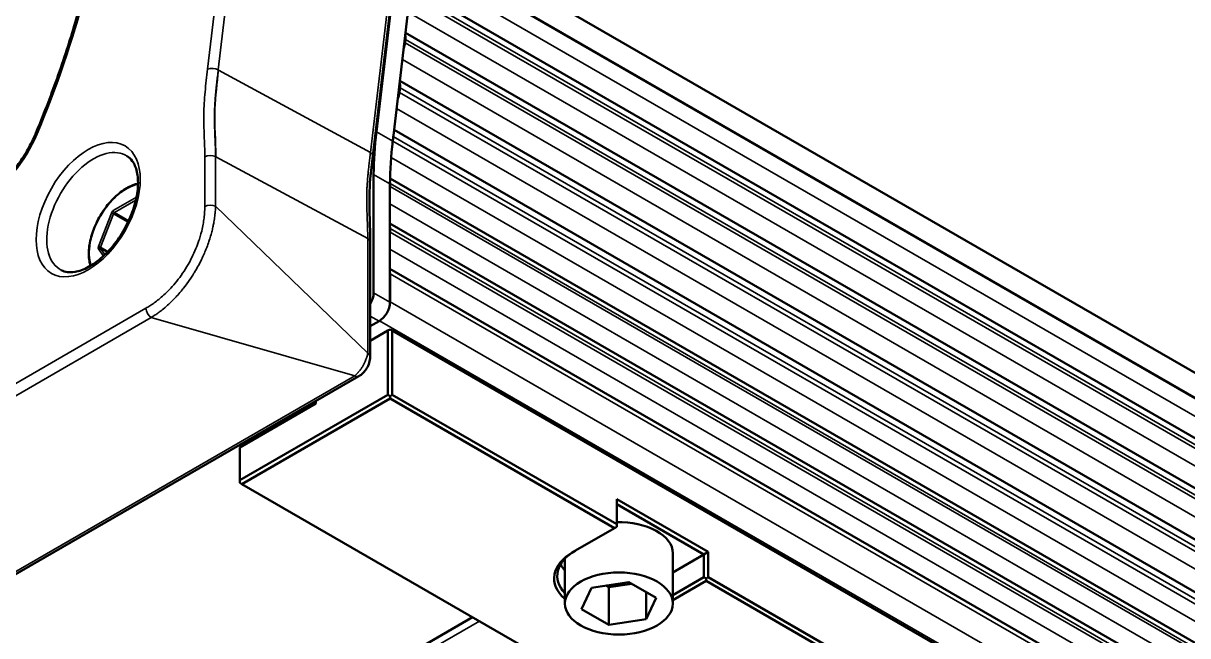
# Model space of a CAD drawing. Header units: millimetres. Extents: x 0 to 3000, y 0 to 3000.
# Drawn here: x 1969.5 to 2045.1, y 885.4 to 925.2 of the extents above; entities that cross this region are included whole.
import ezdxf

# ---------------------------------------------------------------- set-up
doc = ezdxf.new("R2010")
doc.units = ezdxf.units.MM
doc.layers.add('Visible (ANSI)', color=7, linetype='Continuous', lineweight=50)
doc.layers.add('Visible Narrow (ANSI)', color=7, linetype='Continuous', lineweight=35)

msp = doc.modelspace()

# ---------------------------------------------------------------- linework, layer by layer
at = {"layer": 'Visible (ANSI)'}
for p, q in [((1994.4075, 934.7684), (1992.4374, 918.1505)), ((1993.498, 917.5381), (1995.4682, 934.1561)), ((1993.876, 930.6036), (1992.2146, 916.5906)), ((1997.3616, 930.3287), (2703.0542, 522.8969)), ((2701.8845, 521.9415), (1996.1919, 929.3733)), ((2701.5361, 519.5313), (1994.6941, 927.6267)), ((2701.233, 516.448), (1994.3325, 924.5771)), ((2700.8872, 513.3193), (1993.9632, 921.462)), ((2700.4517, 510.1614), (1993.5849, 918.2711)), ((1993.5394, 917.8438), (1993.5041, 917.546)), ((1992.2606, 915.3783), (1992.2606, 907.6936)), ((2700.2323, 506.9877), (1993.3261, 915.1202)), ((1993.3212, 914.7659), (1993.3212, 907.0812)), ((1993.3273, 914.7901), (1993.3273, 914.5904)), ((2700.2323, 504.0721), (1993.3212, 912.2074)), ((1993.3273, 911.8744), (1993.3273, 911.6406)), ((1981.4621, 910.7224), (1981.4621, 910.7224)), ((1992.0384, 911.01), (1992.0372, 903.5587)), ((2700.2323, 501.1222), (1993.3212, 909.2575)), ((1993.3273, 908.9246), (1993.3273, 907.1185)), ((1979.5496, 907.5558), (1979.5496, 907.5558)), ((1979.6428, 907.6615), (1979.6428, 907.6615)), ((1979.6615, 907.683), (1979.6614, 907.6829)), ((1992.6154, 905.8572), (1992.0375, 905.5236)), ((1993.3276, 905.3224), (1993.1861, 905.2407)), ((1993.469, 905.2407), (1993.3276, 905.3224)), ((1993.1861, 905.2407), (1992.0374, 904.5775)), ((1993.1861, 905.2407), (1993.1861, 901.0766)), ((2141.6786, 819.6719), (1993.469, 905.2407)), ((1993.469, 905.2407), (1993.469, 901.0766)), ((1991.2976, 902.2779), (1940.9787, 873.2263)), ((1983.5695, 895.5244), (1993.1861, 901.0766)), ((1983.7109, 895.2795), (1993.3276, 900.8317)), ((1993.3276, 900.995), (1993.1861, 901.0766)), ((1993.469, 901.0766), (1993.3276, 900.995)), ((1993.3276, 900.995), (1993.3276, 900.8317)), ((1993.3276, 900.8317), (2007.894, 892.4217)), ((1993.469, 901.0766), (2008.0354, 892.6667)), ((1988.5192, 900.5051), (1983.5695, 897.6473)), ((1988.5192, 900.5051), (1988.5192, 900.6738)), ((1983.5695, 895.5244), (1983.5695, 897.6473)), ((1983.5695, 895.3611), (1983.5695, 895.5244)), ((1983.7109, 895.2795), (1983.5695, 895.3611)), ((2050.8711, 856.5045), (1983.7109, 895.2795)), ((2008.0354, 894.2997), (2008.0354, 892.6667)), ((2013.9751, 890.8704), (2008.0354, 894.2997)), ((2013.6922, 890.7071), (2008.0354, 893.9731)), ((2007.894, 892.4217), (2008.0354, 892.5034)), ((2008.0354, 892.5034), (2008.0354, 892.6667)), ((2007.894, 892.4217), (2005.207, 890.8704)), ((2004.6768, 890.4371), (2004.6768, 887.5228)), ((2011.6768, 890.7888), (2011.6768, 887.5228)), ((2013.6922, 890.7071), (2011.6768, 889.5435)), ((2013.9751, 890.8704), (2013.6922, 890.7071)), ((2013.6922, 889.2374), (2013.6922, 890.7071)), ((2013.9751, 889.2374), (2013.9751, 890.8704)), ((2008.8239, 888.917), (2006.409, 888.5434)), ((2007.5298, 888.5781), (2007.3403, 888.6875)), ((2009.0133, 888.8076), (2007.5298, 888.5781)), ((2008.8239, 888.917), (2010.5916, 887.8963)), ((2011.6768, 888.0738), (2013.6922, 889.2374)), ((2011.6768, 887.7472), (2013.8337, 888.9925)), ((2013.8337, 889.1558), (2013.6922, 889.2374)), ((2013.9751, 889.2374), (2013.8337, 889.1558)), ((2013.8337, 889.1558), (2013.8337, 888.9925)), ((2013.8337, 888.9925), (2064.4625, 859.7619)), ((2013.9751, 889.2374), (2064.6039, 860.0068)), ((2006.409, 888.5434), (2005.762, 887.1492)), ((2007.5298, 888.5781), (2007.5298, 886.1286)), ((2009.9446, 888.2699), (2009.9446, 886.5021)), ((2009.9446, 886.5021), (2010.5916, 887.8963)), ((2007.5298, 886.1286), (2005.762, 887.1492)), ((1981.9942, 876.996), (1998.6865, 886.6333)), ((2007.5298, 886.1286), (2009.9446, 886.5021))]:
    msp.add_line(p, q, dxfattribs=at)
for centre, major_axis, ratio, start_param, end_param in [((1993.6391, 923.8526), (-0.4871, -0.8436), 0.5773503, 2.2286015, 2.5680283), ((1993.6149, 923.6213), (-0.4871, -0.8436), 0.5773503, 1.8388442, 2.2438795), ((1832.9731, 854.8925), (-115.0262, -199.2313), 0.5773503, 2.2274997, 2.2286015), ((1993.2933, 920.7239), (-0.4871, -0.8436), 0.5773503, 2.2127966, 2.665911), ((1993.2591, 920.4322), (-0.4871, -0.8436), 0.5773503, 1.7532656, 2.2113272), ((1832.9731, 854.8925), (-115.0262, -199.2313), 0.5773503, 2.2113272, 2.2127966), ((2008.9316, 924.8746), (-11.7885, -20.4182), 0.5773503, 5.3518776, 5.4911018), ((2009.9923, 924.2622), (11.7885, 20.4182), 0.5773503, 2.210285, 2.3495091), ((1992.8226, 917.2683), (-0.4871, -0.8436), 0.5773503, 2.0869011, 2.2101822), ((1992.8579, 917.566), (-0.4871, -0.8436), 0.5773503, 2.2101822, 2.3362045), ((1992.6384, 914.1927), (-0.4871, -0.8436), 0.5773503, 2.2238013, 2.3561945), ((1992.6384, 914.3924), (-0.4871, -0.8436), 0.5773503, 2.3561945, 2.4773005), ((1992.6384, 911.4767), (-0.4871, -0.8436), 0.5773503, 2.3561945, 2.4885876), ((1992.6384, 911.2429), (-0.4871, -0.8436), 0.5773503, 2.2238013, 2.3561945), ((1992.6384, 908.5269), (-0.4871, -0.8436), 0.5773503, 2.3561945, 2.4885876), ((1991.5535, 907.2854), (-0.5, -0.866), 0.5773503, 1.5398281, 2.3561945), ((1992.6141, 906.673), (0.5, 0.866), 0.5773503, 3.9287361, 5.4977871), ((1992.6202, 906.7103), (-0.5, -0.866), 0.5773503, 2.1319362, 2.3561945), ((1991.5372, 903.5587), (0.5, -0.0001), 0.577237, 6.2831569, 6.2832034), ((1991.0476, 902.7109), (0.25, -0.433), 0.5773503, 0, 0.0000439), ((2008.1768, 890.7888), (3.5, 0), 0.5773503, 0, 1.6112134), ((2008.1768, 889.3191), (-4, 0), 0.5773503, 5.4977871, 6.7885458), ((2008.1768, 889.1558), (-4.2, 0), 0.5773503, 5.4977871, 6.8688709), ((2008.1768, 890.7888), (-4, 0), 0.5773503, 0.3238281, 0.5053605)]:
    msp.add_ellipse(centre, major_axis=major_axis, ratio=ratio, start_param=start_param, end_param=end_param, dxfattribs=at)
msp.add_ellipse((2008.1768, 887.5228), major_axis=(-3.5, 0), ratio=0.5773503, dxfattribs=at)
for points, knots in [([(1970.3126, 918.0015), (1970.8186, 919.2052), (1971.2883, 920.4145), (1972.1511, 922.8343), (1972.5442, 924.0448), (1973.2507, 926.4566), (1973.5641, 927.6578), (1974.1083, 930.0408), (1974.3393, 931.2225), (1974.7169, 933.5563), (1974.8636, 934.7084), (1974.9676, 935.8407)], [5.71319737, 5.71319737, 5.71319737, 5.71319737, 5.8048831, 5.8048831, 5.89656884, 5.89656884, 5.98825457, 5.98825457, 6.0799403, 6.0799403, 6.17162603, 6.17162603, 6.17162603, 6.17162603]), ([(1967.0412, 914.0315), (1967.2922, 914.1763), (1967.5469, 914.3526), (1968.0502, 914.7611), (1968.2989, 914.9934), (1968.7781, 915.5042), (1969.0087, 915.7828), (1969.4408, 916.374), (1969.6424, 916.6867), (1970.0077, 917.3325), (1970.1714, 917.6656), (1970.3126, 918.0015)], [4.712389, 4.712389, 4.712389, 4.712389, 4.9125507, 4.9125507, 5.1127123, 5.1127123, 5.312874, 5.312874, 5.5130357, 5.5130357, 5.7131974, 5.7131974, 5.7131974, 5.7131974]), ([(1971.9919, 909.1654), (1972.2284, 909.042), (1972.5227, 908.9963), (1973.151, 909.1035), (1973.4508, 909.2101), (1974.0612, 909.544), (1974.3703, 909.7659), (1974.9736, 910.31), (1975.2675, 910.633), (1975.8065, 911.3496), (1976.051, 911.7436), (1976.4623, 912.5595), (1976.6288, 912.9814), (1976.8665, 913.8041), (1976.9381, 914.2049), (1976.9849, 914.9392), (1976.961, 915.2729), (1976.8335, 915.8433), (1976.73, 916.0779), (1976.5051, 916.3928), (1976.3945, 916.4975), (1976.2706, 916.5762)], [3.951686, 3.951686, 3.951686, 3.951686, 4.3736946, 4.3736946, 4.6861414, 4.6861414, 4.9864278, 4.9864278, 5.2896987, 5.2896987, 5.5958204, 5.5958204, 5.9024081, 5.9024081, 6.2069076, 6.2069076, 6.507829, 6.507829, 6.8116167, 6.8116167, 7.0438882, 7.0438882, 7.0438882, 7.0438882]), ([(1992.2146, 916.5906), (1992.155, 916.0874), (1992.0931, 915.5842), (1991.914, 913.6722), (1992.036, 912.3977), (1992.0372, 911.0301)], [0, 0, 0, 0, 0.17397784, 0.17397784, 0.6722774, 0.6722774, 0.6722774, 0.6722774]), ([(1973.8901, 909.4536), (1973.8576, 909.5564), (1973.8322, 909.6651), (1973.7686, 910.06), (1973.7672, 910.3718), (1973.8496, 911.0273), (1973.9337, 911.3709), (1974.1782, 912.0544), (1974.3384, 912.3942), (1974.7184, 913.0364), (1974.9381, 913.3388), (1975.4159, 913.8765), (1975.6739, 914.1117), (1976.2037, 914.491), (1976.4756, 914.6348), (1976.8183, 914.7502), (1976.8946, 914.7715), (1976.9701, 914.7882)], [5.9838797, 5.9838797, 5.9838797, 5.9838797, 6.1146509, 6.1146509, 6.4384701, 6.4384701, 6.7631976, 6.7631976, 7.0871119, 7.0871119, 7.410705, 7.410705, 7.7346983, 7.7346983, 8.0594947, 8.0594947, 8.1532873, 8.1532873, 8.1532873, 8.1532873]), ([(1992.0372, 903.5586), (1992.0371, 903.4246), (1992.0151, 903.2845), (1991.934, 903.0222), (1991.8765, 902.8962), (1991.7402, 902.676), (1991.662, 902.5774), (1991.4911, 902.4079), (1991.3965, 902.335), (1991.2976, 902.2779)], [0, 0, 0, 0, 0.04363577, 0.04363577, 0.08415853, 0.08415853, 0.1213725, 0.1213725, 0.15854912, 0.15854912, 0.15854912, 0.15854912])]:
    msp.add_open_spline(points, degree=3, knots=knots, dxfattribs=at)
at = {"layer": 'Visible Narrow (ANSI)'}
for p, q in [((1983.1486, 936.2307), (1981.4888, 922.2305)), ((1983.8404, 936.1842), (1982.1796, 922.1761)), ((1992.0554, 916.7991), (1993.717, 930.8148)), ((1994.9791, 930.0307), (2701.9799, 521.8436)), ((1994.852, 928.959), (2701.5577, 520.9423)), ((1994.6471, 927.2306), (2701.7335, 518.994)), ((1994.6202, 927.0033), (2701.7122, 518.7636)), ((1994.4928, 925.9293), (2701.2812, 517.8649)), ((1994.2994, 923.9274), (2701.4062, 515.679)), ((1994.3224, 924.1459), (2701.4291, 515.8976)), ((1994.127, 922.8438), (2700.9532, 514.7576)), ((1982.1796, 922.1761), (1982.1986, 922.1657)), ((1982.1986, 922.1657), (1992.0554, 916.7991)), ((1993.9407, 920.7109), (2701.0475, 512.4626)), ((1993.9751, 921.0039), (2701.0818, 512.7556)), ((1993.7508, 919.6706), (2700.6, 511.571)), ((1992.4374, 918.1505), (1993.498, 917.5381)), ((1993.5041, 917.546), (2700.6109, 509.2977)), ((2700.6462, 509.5955), (1993.5394, 917.8438)), ((1981.305, 913.311), (1981.3053, 916.533)), ((1981.9997, 916.5399), (1981.9996, 913.318)), ((1982.0185, 916.5324), (1991.8789, 911.2209)), ((1993.395, 916.4934), (2700.1845, 508.4283)), ((1993.3212, 914.7659), (1992.2606, 915.3783)), ((2700.4341, 506.5418), (1993.3273, 914.7901)), ((1993.3273, 914.5904), (2700.4341, 506.3422)), ((1975.369, 913.0321), (1976.8716, 913.8997)), ((1976.8313, 913.7131), (1975.4397, 912.9096)), ((1975.2465, 912.8798), (1974.4035, 910.7069)), ((1975.3785, 912.8335), (1974.5354, 910.6606)), ((1976.3236, 912.2878), (1975.3785, 912.8335)), ((1975.4397, 912.9096), (1976.365, 912.3754)), ((1991.8782, 903.7698), (1981.9996, 913.318)), ((1993.3212, 913.4748), (2700.0715, 505.4323)), ((2700.4341, 503.6261), (1993.3273, 911.8744)), ((1993.3273, 911.6406), (2700.4341, 503.3923)), ((1974.5354, 910.6606), (1975.0217, 910.3799)), ((1974.5354, 910.579), (1974.8191, 910.1753)), ((1974.9713, 910.3273), (1974.5354, 910.579)), ((1991.8782, 903.7698), (1991.8789, 911.2209)), ((1974.4035, 910.5436), (1974.7249, 910.0863)), ((1993.3212, 910.5249), (2700.0715, 502.4825)), ((2700.4341, 500.6763), (1993.3273, 908.9246)), ((1992.2606, 907.6936), (1993.3212, 907.0812)), ((1993.3273, 907.1185), (2700.4341, 498.8702)), ((1934.4922, 881.8745), (1977.4858, 906.6969)), ((1977.8271, 906.0919), (1934.8334, 881.2695)), ((1977.8271, 906.0919), (1991.0353, 902.3101)), ((1992.6154, 905.8572), (1992.0376, 906.1908)), ((2699.7269, 497.6455), (1992.6486, 905.8774)), ((1940.7163, 873.2584), (1991.0353, 902.3101)), ((1999.1258, 886.3797), (1982.0795, 876.5379))]:
    msp.add_line(p, q, dxfattribs=at)
for centre, major_axis, ratio, start_param, end_param in [((1944.4108, 922.2451), (21.8448, 37.8362), 0.5773503, 4.9277992, 5.3862279), ((1981.8424, 922.0264), (0.4965, -0.0589), 0.4872703, 0.8833541, 2.4192376), ((1966.9377, 918.5787), (2.9248, 5.0658), 0.5773503, 3.9269908, 4.9277992), ((1970.7736, 917.8078), (-0.4609, 0.1938), 0.1745247, 5.6566408, 6.2831853), ((1974.0784, 912.9013), (2.14, 3.7066), 0.5773503, 6.2584901, 9.4494732), ((1981.6592, 916.3292), (-0.5, 0.0001), 0.577237, 3.9620202, 5.4990697), ((1991.7181, 916.6495), (0.4965, -0.0589), 0.4872703, 6.283185, 7.166537), ((1976.212, 911.6694), (-1.7, -2.9445), 0.5773503, 3.6066323, 5.8181456), ((1975.369, 912.8688), (-0.1, -0.1732), 0.5773503, 3.9269908, 4.9741884), ((1975.3172, 912.8389), (-0.0932, 0.0362), 0.2113249, 4.0804747, 5.651271), ((1975.4397, 912.9913), (0.05, -0.0866), 0.5773503, 3.9269908, 5.4977871), ((1975.4397, 912.828), (-0.05, -0.0866), 0.5773503, 3.9269908, 4.9741884), ((1981.6586, 913.107), (0.5, -0.0001), 0.577237, 0.820415, 2.3565166), ((1974.5259, 910.696), (-0.1, -0.1732), 0.5773503, 4.9741884, 6.0213859), ((1974.4742, 910.6661), (0.0932, -0.0362), 0.2113249, 0.938882, 2.5096783), ((1974.4742, 910.5028), (0.0818, 0.0575), 0.7886751, 0.3508794, 1.9216757), ((1974.5966, 910.6551), (-0.05, -0.0866), 0.5773503, 4.9741884, 6.0213859), ((1991.5384, 911.0101), (0.5, -0.0001), 0.577237, 0, 0.8204306), ((1978.9698, 910.0773), (1.75, 3.0311), 0.5773503, 4.30343, 4.303464), ((1977.8394, 906.4928), (-0.25, 0.433), 0.5773503, 0.7853982, 2.3212879), ((1991.5372, 903.5587), (0.5, -0.0001), 0.577237, 0, 0.8204199), ((1991.0476, 902.7109), (0.25, -0.433), 0.5773503, 5.4628744, 6.2831853)]:
    msp.add_ellipse(centre, major_axis=major_axis, ratio=ratio, start_param=start_param, end_param=end_param, dxfattribs=at)
msp.add_ellipse((1973.7372, 913.0983), major_axis=(2.3898, 4.1393), ratio=0.5773503, dxfattribs=at)
for points, knots in [([(1981.4888, 922.2305), (1981.4302, 921.7363), (1981.3393, 920.9905), (1981.2586, 920.0087), (1981.233, 919.2864), (1981.2412, 918.5869), (1981.2746, 917.6722), (1981.3052, 916.9943), (1981.3052, 916.5333)], [0, 0, 0, 0, 0.25, 0.375, 0.5, 0.625, 0.75, 0.9999658, 0.9999658, 0.9999658, 0.9999658]), ([(1982.1986, 922.1657), (1982.0998, 921.3321), (1981.8478, 919.3134), (1982.0185, 917.5567), (1982.0182, 916.5326)], [0, 0, 0, 0, 0.42942577, 0.99991687, 0.99991687, 0.99991687, 0.99991687]), ([(1982.1796, 922.1761), (1982.1623, 922.0303), (1982.1449, 921.8849), (1982.1278, 921.74), (1982.112, 921.6064), (1982.0965, 921.4733), (1982.0815, 921.3407), (1982.0676, 921.2176), (1982.0542, 921.095), (1982.0415, 920.9728), (1982.0321, 920.8831), (1982.0232, 920.7937), (1982.0147, 920.7046), (1982.0122, 920.6787), (1982.0098, 920.6528), (1982.0074, 920.627), (1981.9969, 920.5134), (1981.9873, 920.4004), (1981.9787, 920.288), (1981.9709, 920.1876), (1981.964, 920.0876), (1981.9581, 919.9883), (1981.9573, 919.9751), (1981.9565, 919.9619), (1981.9558, 919.9487), (1981.9493, 919.8362), (1981.9441, 919.7247), (1981.9404, 919.6137), (1981.9367, 919.5059), (1981.9344, 919.3986), (1981.9332, 919.2918), (1981.9319, 919.1851), (1981.9318, 919.0788), (1981.9326, 918.9727), (1981.9334, 918.8614), (1981.9352, 918.7503), (1981.9377, 918.6394), (1981.9404, 918.5218), (1981.9438, 918.4044), (1981.9478, 918.287), (1981.9518, 918.167), (1981.9564, 918.0469), (1981.9611, 917.9265), (1981.9613, 917.9211), (1981.9615, 917.9157), (1981.9617, 917.9103), (1981.9671, 917.774), (1981.9726, 917.6374), (1981.9777, 917.5002), (1981.9833, 917.35), (1981.9884, 917.199), (1981.9923, 917.0466), (1981.9965, 916.8798), (1981.9992, 916.7115), (1981.9997, 916.541)], [0, 0, 0, 0, 0.0734684, 0.0734684, 0.0734684, 0.1411245, 0.1411245, 0.1411245, 0.20389104, 0.20389104, 0.20389104, 0.25, 0.25, 0.25, 0.26340136, 0.26340136, 0.26340136, 0.32231199, 0.32231199, 0.32231199, 0.375, 0.375, 0.375, 0.38202087, 0.38202087, 0.38202087, 0.44182101, 0.44182101, 0.44182101, 0.5, 0.5, 0.5, 0.55810216, 0.55810216, 0.55810216, 0.6191243, 0.6191243, 0.6191243, 0.68382122, 0.68382122, 0.68382122, 0.75, 0.75, 0.75, 0.75297345, 0.75297345, 0.75297345, 0.82793491, 0.82793491, 0.82793491, 0.90998197, 0.90998197, 0.90998197, 0.99980488, 0.99980488, 0.99980488, 0.99980488]), ([(1991.8794, 911.2223), (1991.8785, 911.3882), (1991.8761, 911.5527), (1991.8722, 911.7157), (1991.8686, 911.8665), (1991.8637, 912.0159), (1991.8583, 912.1646), (1991.8534, 912.3016), (1991.8479, 912.4379), (1991.8426, 912.5739), (1991.8423, 912.5807), (1991.8421, 912.5875), (1991.8418, 912.5943), (1991.8372, 912.7126), (1991.8326, 912.8307), (1991.8285, 912.9487), (1991.8245, 913.0639), (1991.821, 913.1791), (1991.8181, 913.2944), (1991.8155, 913.4024), (1991.8135, 913.5105), (1991.8125, 913.6189), (1991.8115, 913.7214), (1991.8113, 913.8242), (1991.8122, 913.9272), (1991.8122, 913.9332), (1991.8123, 913.9393), (1991.8123, 913.9453), (1991.8132, 914.0363), (1991.8149, 914.1278), (1991.8176, 914.2196), (1991.8204, 914.3164), (1991.8243, 914.4136), (1991.8292, 914.5116), (1991.8313, 914.5522), (1991.8335, 914.593), (1991.8359, 914.6338), (1991.8395, 914.6947), (1991.8435, 914.7559), (1991.8478, 914.8173), (1991.8551, 914.9206), (1991.8633, 915.0245), (1991.8723, 915.1289), (1991.8784, 915.1998), (1991.8849, 915.2709), (1991.8917, 915.3423), (1991.8948, 915.3748), (1991.898, 915.4073), (1991.9012, 915.4399), (1991.9114, 915.5434), (1991.9223, 915.6474), (1991.9336, 915.7517), (1991.9452, 915.8586), (1991.9573, 915.966), (1991.9697, 916.0736), (1991.9829, 916.1888), (1991.9965, 916.3043), (1992.0103, 916.4201), (1992.0252, 916.5462), (1992.0403, 916.6726), (1992.0554, 916.7991)], [0.00019761, 0.00019761, 0.00019761, 0.00019761, 0.08880364, 0.08880364, 0.08880364, 0.17073429, 0.17073429, 0.17073429, 0.24621557, 0.24621557, 0.24621557, 0.25, 0.25, 0.25, 0.31568618, 0.31568618, 0.31568618, 0.37981756, 0.37981756, 0.37981756, 0.43987738, 0.43987738, 0.43987738, 0.49668527, 0.49668527, 0.49668527, 0.5, 0.5, 0.5, 0.55017802, 0.55017802, 0.55017802, 0.60307049, 0.60307049, 0.60307049, 0.625, 0.625, 0.625, 0.65769486, 0.65769486, 0.65769486, 0.71268748, 0.71268748, 0.71268748, 0.75, 0.75, 0.75, 0.76698904, 0.76698904, 0.76698904, 0.82097976, 0.82097976, 0.82097976, 0.87630992, 0.87630992, 0.87630992, 0.93553133, 0.93553133, 0.93553133, 1, 1, 1, 1]), ([(1982.0004, 916.5393), (1982.002, 916.5381), (1982.0038, 916.537), (1982.0056, 916.536), (1982.0077, 916.5349), (1982.0098, 916.534), (1982.0119, 916.5333), (1982.014, 916.5327), (1982.0161, 916.5323), (1982.0182, 916.5322)], [0.04959141, 0.04959141, 0.04959141, 0.04959141, 0.33333333, 0.33333333, 0.33333333, 0.66666667, 0.66666667, 0.66666667, 0.99999971, 0.99999971, 0.99999971, 0.99999971]), ([(1981.305, 913.311), (1981.3049, 913.1649), (1981.2995, 913.0155), (1981.2883, 912.8636), (1981.2784, 912.7281), (1981.2639, 912.5905), (1981.2448, 912.4512), (1981.2264, 912.3167), (1981.2037, 912.1805), (1981.1766, 912.0432), (1981.1477, 911.8964), (1981.1138, 911.7483), (1981.0749, 911.5994), (1981.0617, 911.5491), (1981.048, 911.4987), (1981.0337, 911.4482), (1981.0014, 911.3341), (1980.9662, 911.2198), (1980.9282, 911.1053), (1980.8687, 910.9259), (1980.8021, 910.7464), (1980.7288, 910.5678), (1980.6494, 910.3743), (1980.562, 910.1819), (1980.4673, 909.9922), (1980.3891, 909.8356), (1980.3059, 909.6809), (1980.2181, 909.5288), (1980.193, 909.4854), (1980.1676, 909.4422), (1980.1418, 909.3993), (1980.0246, 909.2041), (1979.8998, 909.0138), (1979.7686, 908.8299), (1979.6446, 908.656), (1979.515, 908.488), (1979.3809, 908.327), (1979.2587, 908.1803), (1979.1329, 908.0395), (1979.0041, 907.9051), (1978.9906, 907.891), (1978.9771, 907.877), (1978.9635, 907.863), (1978.8602, 907.7567), (1978.755, 907.6547), (1978.6485, 907.5571), (1978.5397, 907.4574), (1978.4295, 907.3623), (1978.3182, 907.2721), (1978.2178, 907.1907), (1978.1166, 907.1133), (1978.0148, 907.0399), (1977.9229, 906.9736), (1977.8307, 906.9107), (1977.7382, 906.851), (1977.6542, 906.7969), (1977.57, 906.7455), (1977.4858, 906.6969)], [0, 0, 0, 0, 0.06272381, 0.06272381, 0.06272381, 0.1186554, 0.1186554, 0.1186554, 0.17270728, 0.17270728, 0.17270728, 0.23046805, 0.23046805, 0.23046805, 0.25, 0.25, 0.25, 0.29410567, 0.29410567, 0.29410567, 0.36322783, 0.36322783, 0.36322783, 0.43813617, 0.43813617, 0.43813617, 0.5, 0.5, 0.5, 0.51766396, 0.51766396, 0.51766396, 0.59788691, 0.59788691, 0.59788691, 0.6737102, 0.6737102, 0.6737102, 0.74274824, 0.74274824, 0.74274824, 0.75, 0.75, 0.75, 0.80515792, 0.80515792, 0.80515792, 0.86150372, 0.86150372, 0.86150372, 0.91236565, 0.91236565, 0.91236565, 0.95828908, 0.95828908, 0.95828908, 1, 1, 1, 1]), ([(1981.9996, 913.318), (1981.9955, 913.16), (1981.9854, 913.0005), (1981.9696, 912.8399), (1981.9673, 912.8167), (1981.9649, 912.7933), (1981.9624, 912.77), (1981.949, 912.6463), (1981.9322, 912.5221), (1981.9123, 912.3976), (1981.9025, 912.3367), (1981.892, 912.2757), (1981.8808, 912.2147), (1981.865, 912.1293), (1981.8477, 912.0437), (1981.8291, 911.9582), (1981.8071, 911.8577), (1981.7832, 911.7573), (1981.7574, 911.6569), (1981.7422, 911.5974), (1981.7262, 911.5381), (1981.7096, 911.4787), (1981.6743, 911.3524), (1981.636, 911.2263), (1981.5949, 911.1007), (1981.5777, 911.048), (1981.5599, 910.9953), (1981.5417, 910.9428), (1981.496, 910.8113), (1981.4473, 910.6804), (1981.3957, 910.5503), (1981.3702, 910.4859), (1981.3439, 910.4216), (1981.3169, 910.3576), (1981.2676, 910.2407), (1981.2161, 910.1246), (1981.1622, 910.0093), (1981.1183, 909.9152), (1981.0728, 909.8217), (1981.0259, 909.7288), (1980.9839, 909.6455), (1980.9407, 909.5628), (1980.8964, 909.4806), (1980.8232, 909.345), (1980.7469, 909.2109), (1980.6677, 909.0787), (1980.6454, 909.0414), (1980.6228, 909.0042), (1980.5999, 908.9671), (1980.4963, 908.7989), (1980.3878, 908.6338), (1980.2749, 908.4723), (1980.2702, 908.4657), (1980.2656, 908.459), (1980.2609, 908.4524), (1980.1523, 908.2979), (1980.0396, 908.1468), (1979.9231, 907.9995), (1979.8961, 907.9654), (1979.8689, 907.9315), (1979.8415, 907.8978), (1979.7455, 907.7798), (1979.6469, 907.6643), (1979.5459, 907.5517), (1979.5098, 907.5114), (1979.4734, 907.4714), (1979.4366, 907.4319), (1979.3415, 907.3294), (1979.2443, 907.2296), (1979.1453, 907.1326), (1979.1159, 907.1038), (1979.0863, 907.0752), (1979.0566, 907.0469), (1978.9476, 906.9432), (1978.8364, 906.8429), (1978.7234, 906.7465), (1978.7174, 906.7414), (1978.7114, 906.7363), (1978.7054, 906.7312), (1978.5999, 906.6418), (1978.4927, 906.5557), (1978.3842, 906.4734), (1978.3506, 906.4479), (1978.3168, 906.4228), (1978.283, 906.398), (1978.2199, 906.3519), (1978.1563, 906.307), (1978.0924, 906.2635), (1978.0047, 906.2038), (1977.9162, 906.1465), (1977.8271, 906.0919)], [0.00000005, 0.00000005, 0.00000005, 0.00000005, 0.05822016, 0.05822016, 0.05822016, 0.06666667, 0.06666667, 0.06666667, 0.11143925, 0.11143925, 0.11143925, 0.13333333, 0.13333333, 0.13333333, 0.16399579, 0.16399579, 0.16399579, 0.2, 0.2, 0.2, 0.22130736, 0.22130736, 0.22130736, 0.26666667, 0.26666667, 0.26666667, 0.28570157, 0.28570157, 0.28570157, 0.33333333, 0.33333333, 0.33333333, 0.35692693, 0.35692693, 0.35692693, 0.4, 0.4, 0.4, 0.43515561, 0.43515561, 0.43515561, 0.46666667, 0.46666667, 0.46666667, 0.5186606, 0.5186606, 0.5186606, 0.53333333, 0.53333333, 0.53333333, 0.6, 0.6, 0.6, 0.60275095, 0.60275095, 0.60275095, 0.66666667, 0.66666667, 0.66666667, 0.68146008, 0.68146008, 0.68146008, 0.73333333, 0.73333333, 0.73333333, 0.75190289, 0.75190289, 0.75190289, 0.8, 0.8, 0.8, 0.81428468, 0.81428468, 0.81428468, 0.86666667, 0.86666667, 0.86666667, 0.86944722, 0.86944722, 0.86944722, 0.91823756, 0.91823756, 0.91823756, 0.93333333, 0.93333333, 0.93333333, 0.96145246, 0.96145246, 0.96145246, 1, 1, 1, 1]), ([(1991.0353, 902.3101), (1991.1047, 902.3646), (1991.1741, 902.4304), (1991.2396, 902.5022), (1991.2492, 902.5127), (1991.2587, 902.5233), (1991.2681, 902.5341), (1991.3207, 902.594), (1991.3703, 902.6568), (1991.4192, 902.7247), (1991.4389, 902.7521), (1991.4585, 902.7804), (1991.4781, 902.8098), (1991.5127, 902.8618), (1991.5472, 902.9172), (1991.5799, 902.974), (1991.6116, 903.0291), (1991.6416, 903.0855), (1991.669, 903.141), (1991.6862, 903.1759), (1991.7025, 903.2106), (1991.7177, 903.245), (1991.7517, 903.3217), (1991.7808, 903.3967), (1991.8051, 903.4697), (1991.8099, 903.4842), (1991.8145, 903.4985), (1991.8189, 903.5128), (1991.8467, 903.6031), (1991.8667, 903.6897), (1991.8782, 903.7698)], [0.00000011, 0.00000011, 0.00000011, 0.00000011, 0.17446813, 0.17446813, 0.17446813, 0.2, 0.2, 0.2, 0.34245054, 0.34245054, 0.34245054, 0.4, 0.4, 0.4, 0.50166343, 0.50166343, 0.50166343, 0.6, 0.6, 0.6, 0.6619266, 0.6619266, 0.6619266, 0.8, 0.8, 0.8, 0.82727275, 0.82727275, 0.82727275, 0.99999917, 0.99999917, 0.99999917, 0.99999917])]:
    msp.add_open_spline(points, degree=3, knots=knots, dxfattribs=at)

doc.saveas('drawing.dxf')
